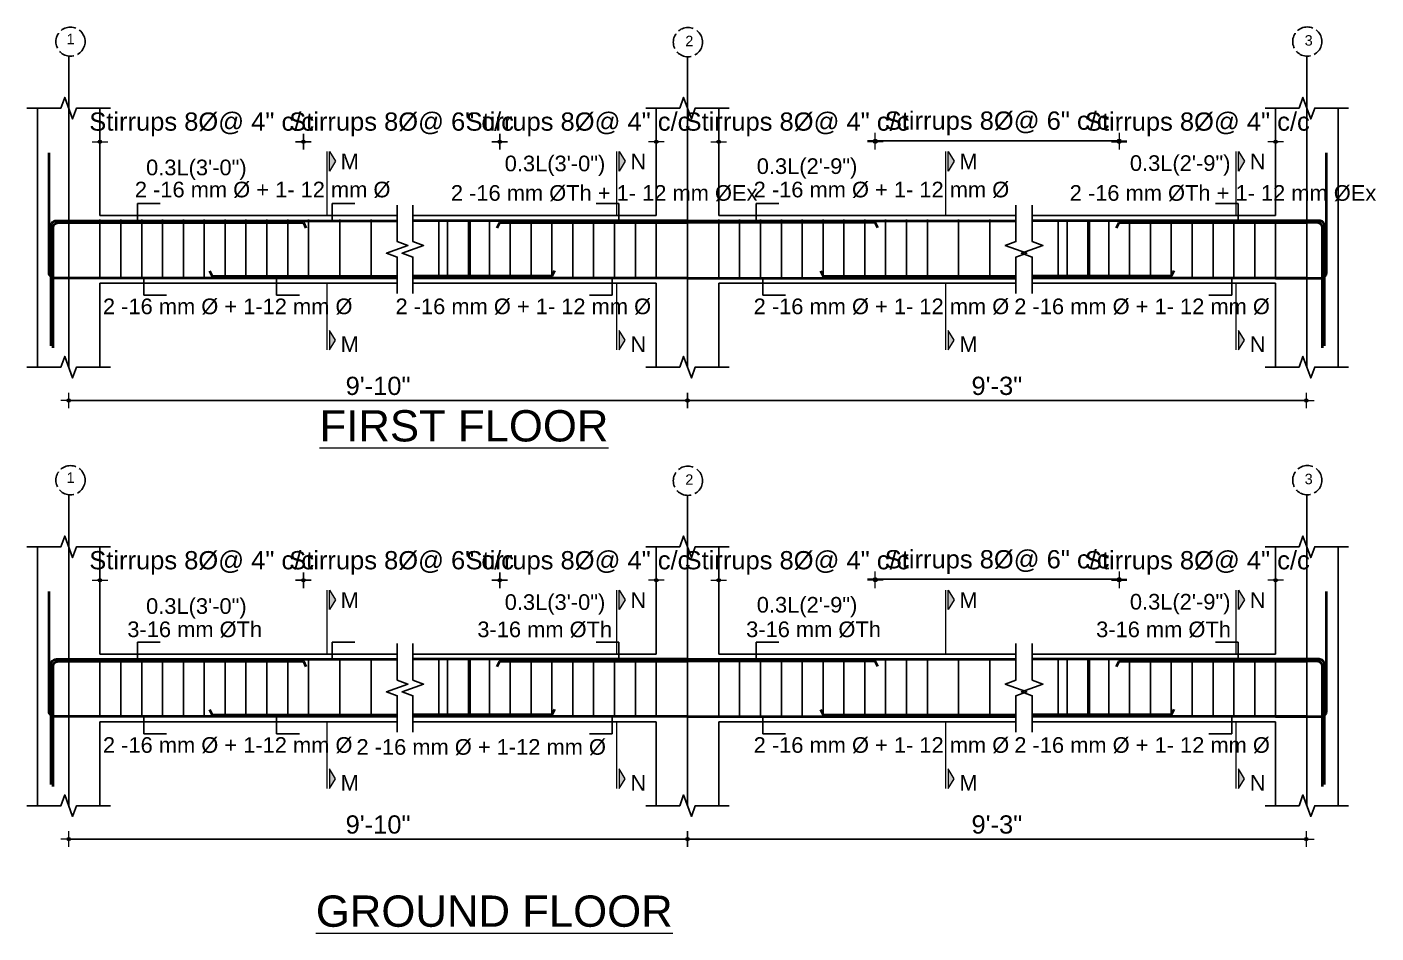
# Model space of a CAD drawing. Header units: inches. Extents: x 149715 to 156550, y -16726 to -14386.
# Drawn here: x 154111 to 154628, y -15680 to -15333 of the extents above; entities that cross this region are included whole.
import ezdxf
from ezdxf.enums import TextEntityAlignment as Align

# ---------------------------------------------------------------- set-up
doc = ezdxf.new("R2010")
doc.units = ezdxf.units.IN
doc.header["$LTSCALE"] = 0.5
doc.header["$MEASUREMENT"] = 0
doc.header["$PDMODE"] = 66
doc.linetypes.add('ACAD_ISO02W100', pattern=[15, 12, -3])
for name, color, linetype, lineweight in [('BAR', 5, 'Continuous', 40), ('dimension', 100, 'Continuous', 13), ('HATCH1', 4, 'ACAD_ISO02W100', 13), ('TEXT', 220, 'Continuous', 9)]:
    doc.layers.add(name, color=color, linetype=linetype, lineweight=lineweight)
doc.layers.add('STIRRUP', color=10, linetype='Continuous')
doc.styles.add('1.8', font='times.ttf', dxfattribs={"width": 0.8, "height": 6})
doc.styles.add('style1', font='arial.ttf', dxfattribs={"height": 7})
doc.dimstyles.new('1.4', dxfattribs={"dimscale": 0, "dimtxt": 6, "dimasz": 0.5, "dimexe": 2, "dimexo": 9, "dimgap": 2, "dimtad": 1, "dimdec": 0, "dimlfac": 0.5, "dimzin": 3, "dimdsep": 46, "dimlunit": 4, "dimtxsty": '1.8', "dimblk": 'DIM', "dimcen": 3, "dimdle": 3, "dimse1": 1, "dimse2": 1, "dimclrd": 256, "dimclre": 256, "dimclrt": 7, "dimadec": 1, "dimazin": 2, "dimtfac": 1, "dimtdec": 0, "dimtix": 1, "dimtofl": 0, "dimtmove": 2, "dimatfit": 3, "dimldrblk": 'ARW', "dimfxl": 2, "dimfrac": 2, "dimtolj": 2, "dimtzin": 0, "dimarcsym": 0})

# ---------------------------------------------------------------- blocks, each defined once
blk = doc.blocks.new('DIM')
at = {"layer": 'dimension'}
h = blk.add_hatch(color=256, dxfattribs=at)
h.paths.add_polyline_path([(0, 1.3), (0, 0), (1.3, 0, 0.414214)])
h.paths.add_polyline_path([(1.3, 0), (0, 0), (0, -1.3, 0.414214)])
h.paths.add_polyline_path([(0, 0), (-1.3, 0, 0.414214), (0, -1.3)])
h.paths.add_polyline_path([(0, 1.3, 0.414214), (-1.3, 0), (0, 0)])
for p, q in [((-6, 0), (6, 0)), ((0, 6), (0, -6))]:
    blk.add_line(p, q, dxfattribs=at)
blk.add_circle((0, 0), 1.28, dxfattribs=at)
blk = doc.blocks.new('*D716')
at = {"layer": 'Defpoints', "color": 0, "ltscale": 10, "transparency": 16777216}
for p in [(154216.74, -15545.09), (154138.74, -15557.07), (154216.74, -15561.64)]:
    blk.add_point(p, dxfattribs=at)
at = {"layer": 'dimension', "lineweight": -2, "ltscale": 10, "transparency": 16777216}
for p, q in [((154138.24, -15545.09), (154137.74, -15545.09)), ((154217.24, -15545.09), (154217.74, -15545.09))]:
    blk.add_line(p, q, dxfattribs=at)
at = {"layer": 'dimension', "lineweight": -2, "ltscale": 10, "transparency": 16777216, "xscale": 0.5, "yscale": 0.5, "zscale": 0.5}
blk.add_blockref('DIM', (154138.74, -15545.09), dxfattribs=at)
at = {"layer": 'dimension', "lineweight": -2, "ltscale": 10, "transparency": 16777216, "xscale": 0.5, "yscale": 0.5, "zscale": 0.5, "rotation": 180}
blk.add_blockref('DIM', (154216.74, -15545.09), dxfattribs=at)
at = {"layer": 'dimension', "color": 7, "ltscale": 10, "transparency": 16777216, "insert": (154177.74, -15538.44), "char_height": 7, "attachment_point": 5, "style": 'style1'}
blk.add_mtext('\\A2;Stirrups 8%%C@ 4" c/c', dxfattribs=at)
blk = doc.blocks.new('ARW')
at = {"layer": 'dimension'}
blk.add_lwpolyline([(10, 0, 0, 6, 0), (0, 0, 0, 0, 0), (10, 0, 0, 0, 0)], format="xyseb", dxfattribs=at)
blk = doc.blocks.new('*D717')
at = {"layer": 'Defpoints', "color": 0, "ltscale": 10, "transparency": 16777216}
for p in [(154292.09, -15545.09), (154216.74, -15561.64), (154292.09, -15576.15)]:
    blk.add_point(p, dxfattribs=at)
at = {"layer": 'dimension', "lineweight": -2, "ltscale": 10, "transparency": 16777216}
for p, q in [((154216.24, -15545.09), (154215.74, -15545.09)), ((154292.59, -15545.09), (154293.09, -15545.09))]:
    blk.add_line(p, q, dxfattribs=at)
at = {"layer": 'dimension', "lineweight": -2, "ltscale": 10, "transparency": 16777216, "xscale": 0.5, "yscale": 0.5, "zscale": 0.5}
blk.add_blockref('DIM', (154216.74, -15545.09), dxfattribs=at)
at = {"layer": 'dimension', "lineweight": -2, "ltscale": 10, "transparency": 16777216, "xscale": 0.5, "yscale": 0.5, "zscale": 0.5, "rotation": 180}
blk.add_blockref('DIM', (154292.09, -15545.09), dxfattribs=at)
at = {"layer": 'dimension', "color": 7, "ltscale": 10, "transparency": 16777216, "insert": (154254.41, -15538.44), "char_height": 7, "attachment_point": 5, "style": 'style1'}
blk.add_mtext('\\A2;Stirrups 8%%C@ 6" c/c', dxfattribs=at)
blk = doc.blocks.new('*D718')
at = {"layer": 'Defpoints', "color": 0, "ltscale": 10, "transparency": 16777216}
for p in [(154352.09, -15545.09), (154352.09, -15558.64), (154292.09, -15576.15)]:
    blk.add_point(p, dxfattribs=at)
at = {"layer": 'dimension', "lineweight": -2, "ltscale": 10, "transparency": 16777216}
for p, q in [((154291.59, -15545.09), (154291.09, -15545.09)), ((154352.59, -15545.09), (154353.09, -15545.09))]:
    blk.add_line(p, q, dxfattribs=at)
at = {"layer": 'dimension', "lineweight": -2, "ltscale": 10, "transparency": 16777216, "xscale": 0.5, "yscale": 0.5, "zscale": 0.5}
blk.add_blockref('DIM', (154292.09, -15545.09), dxfattribs=at)
at = {"layer": 'dimension', "lineweight": -2, "ltscale": 10, "transparency": 16777216, "xscale": 0.5, "yscale": 0.5, "zscale": 0.5, "rotation": 180}
blk.add_blockref('DIM', (154352.09, -15545.09), dxfattribs=at)
at = {"layer": 'dimension', "color": 7, "ltscale": 10, "transparency": 16777216, "insert": (154322.09, -15538.44), "char_height": 7, "attachment_point": 5, "style": 'style1'}
blk.add_mtext('\\A2;Stirrups 8%%C@ 4" c/c', dxfattribs=at)
blk = doc.blocks.new('*D719')
at = {"layer": 'Defpoints', "color": 0, "ltscale": 10, "transparency": 16777216}
for p in [(154376.09, -15545.09), (154376.09, -15558.64), (154436.09, -15576.15)]:
    blk.add_point(p, dxfattribs=at)
at = {"layer": 'dimension', "lineweight": -2, "ltscale": 10, "transparency": 16777216}
for p, q in [((154375.59, -15545.09), (154375.09, -15545.09)), ((154436.59, -15545.09), (154437.09, -15545.09))]:
    blk.add_line(p, q, dxfattribs=at)
at = {"layer": 'dimension', "lineweight": -2, "ltscale": 10, "transparency": 16777216, "xscale": 0.5, "yscale": 0.5, "zscale": 0.5}
blk.add_blockref('DIM', (154376.09, -15545.09), dxfattribs=at)
at = {"layer": 'dimension', "lineweight": -2, "ltscale": 10, "transparency": 16777216, "xscale": 0.5, "yscale": 0.5, "zscale": 0.5, "rotation": 180}
blk.add_blockref('DIM', (154436.09, -15545.09), dxfattribs=at)
at = {"layer": 'dimension', "color": 7, "ltscale": 10, "transparency": 16777216, "insert": (154406.09, -15538.44), "char_height": 7, "attachment_point": 5, "style": 'style1'}
blk.add_mtext('\\A2;Stirrups 8%%C@ 4" c/c', dxfattribs=at)
blk = doc.blocks.new('*D722')
at = {"layer": 'Defpoints', "color": 0, "ltscale": 10, "transparency": 16777216}
for p in [(154589.66, -15545.09), (154589.66, -15558.64), (154529.66, -15576.15)]:
    blk.add_point(p, dxfattribs=at)
at = {"layer": 'dimension', "lineweight": -2, "ltscale": 10, "transparency": 16777216}
for p, q in [((154529.16, -15545.09), (154528.66, -15545.09)), ((154590.16, -15545.09), (154590.66, -15545.09))]:
    blk.add_line(p, q, dxfattribs=at)
at = {"layer": 'dimension', "lineweight": -2, "ltscale": 10, "transparency": 16777216, "xscale": 0.5, "yscale": 0.5, "zscale": 0.5}
blk.add_blockref('DIM', (154529.66, -15545.09), dxfattribs=at)
at = {"layer": 'dimension', "lineweight": -2, "ltscale": 10, "transparency": 16777216, "xscale": 0.5, "yscale": 0.5, "zscale": 0.5, "rotation": 180}
blk.add_blockref('DIM', (154589.66, -15545.09), dxfattribs=at)
at = {"layer": 'dimension', "color": 7, "ltscale": 10, "transparency": 16777216, "insert": (154559.66, -15538.44), "char_height": 7, "attachment_point": 5, "style": 'style1'}
blk.add_mtext('\\A2;Stirrups 8%%C@ 4" c/c', dxfattribs=at)
blk = doc.blocks.new('*D733')
at = {"layer": 'Defpoints', "color": 0, "ltscale": 10, "transparency": 16777216}
for p in [(154529.66, -15544.72), (154436.09, -15576.15), (154529.66, -15576.15)]:
    blk.add_point(p, dxfattribs=at)
at = {"layer": 'dimension', "lineweight": -2, "ltscale": 10, "transparency": 16777216}
blk.add_line((154436.59, -15544.72), (154529.16, -15544.72), dxfattribs=at)
at = {"layer": 'dimension', "lineweight": -2, "ltscale": 10, "transparency": 16777216, "xscale": 0.5, "yscale": 0.5, "zscale": 0.5, "rotation": 180}
blk.add_blockref('DIM', (154436.09, -15544.72), dxfattribs=at)
at = {"layer": 'dimension', "lineweight": -2, "ltscale": 10, "transparency": 16777216, "xscale": 0.5, "yscale": 0.5, "zscale": 0.5}
blk.add_blockref('DIM', (154529.66, -15544.72), dxfattribs=at)
at = {"layer": 'dimension', "color": 7, "ltscale": 10, "transparency": 16777216, "insert": (154482.87, -15538.07), "char_height": 7, "attachment_point": 5, "style": 'style1'}
blk.add_mtext('\\A2;Stirrups 8%%C@ 6" c/c', dxfattribs=at)
blk = doc.blocks.new('*D723')
at = {"layer": 'Defpoints', "color": 0, "ltscale": 10, "transparency": 16777216}
for p in [(154216.74, -15376.8), (154138.74, -15388.78), (154216.74, -15393.34)]:
    blk.add_point(p, dxfattribs=at)
at = {"layer": 'dimension', "lineweight": -2, "ltscale": 10, "transparency": 16777216}
for p, q in [((154138.24, -15376.8), (154137.74, -15376.8)), ((154217.24, -15376.8), (154217.74, -15376.8))]:
    blk.add_line(p, q, dxfattribs=at)
at = {"layer": 'dimension', "lineweight": -2, "ltscale": 10, "transparency": 16777216, "xscale": 0.5, "yscale": 0.5, "zscale": 0.5}
blk.add_blockref('DIM', (154138.74, -15376.8), dxfattribs=at)
at = {"layer": 'dimension', "lineweight": -2, "ltscale": 10, "transparency": 16777216, "xscale": 0.5, "yscale": 0.5, "zscale": 0.5, "rotation": 180}
blk.add_blockref('DIM', (154216.74, -15376.8), dxfattribs=at)
at = {"layer": 'dimension', "color": 7, "ltscale": 10, "transparency": 16777216, "insert": (154177.74, -15370.14), "char_height": 7, "attachment_point": 5, "style": 'style1'}
blk.add_mtext('\\A2;Stirrups 8%%C@ 4" c/c', dxfattribs=at)
blk = doc.blocks.new('*D724')
at = {"layer": 'Defpoints', "color": 0, "ltscale": 10, "transparency": 16777216}
for p in [(154292.09, -15376.8), (154216.74, -15393.34), (154292.09, -15407.86)]:
    blk.add_point(p, dxfattribs=at)
at = {"layer": 'dimension', "lineweight": -2, "ltscale": 10, "transparency": 16777216}
for p, q in [((154216.24, -15376.8), (154215.74, -15376.8)), ((154292.59, -15376.8), (154293.09, -15376.8))]:
    blk.add_line(p, q, dxfattribs=at)
at = {"layer": 'dimension', "lineweight": -2, "ltscale": 10, "transparency": 16777216, "xscale": 0.5, "yscale": 0.5, "zscale": 0.5}
blk.add_blockref('DIM', (154216.74, -15376.8), dxfattribs=at)
at = {"layer": 'dimension', "lineweight": -2, "ltscale": 10, "transparency": 16777216, "xscale": 0.5, "yscale": 0.5, "zscale": 0.5, "rotation": 180}
blk.add_blockref('DIM', (154292.09, -15376.8), dxfattribs=at)
at = {"layer": 'dimension', "color": 7, "ltscale": 10, "transparency": 16777216, "insert": (154254.41, -15370.14), "char_height": 7, "attachment_point": 5, "style": 'style1'}
blk.add_mtext('\\A2;Stirrups 8%%C@ 6" c/c', dxfattribs=at)
blk = doc.blocks.new('*D725')
at = {"layer": 'Defpoints', "color": 0, "ltscale": 10, "transparency": 16777216}
for p in [(154352.09, -15376.8), (154352.09, -15390.34), (154292.09, -15407.86)]:
    blk.add_point(p, dxfattribs=at)
at = {"layer": 'dimension', "lineweight": -2, "ltscale": 10, "transparency": 16777216}
for p, q in [((154291.59, -15376.8), (154291.09, -15376.8)), ((154352.59, -15376.8), (154353.09, -15376.8))]:
    blk.add_line(p, q, dxfattribs=at)
at = {"layer": 'dimension', "lineweight": -2, "ltscale": 10, "transparency": 16777216, "xscale": 0.5, "yscale": 0.5, "zscale": 0.5}
blk.add_blockref('DIM', (154292.09, -15376.8), dxfattribs=at)
at = {"layer": 'dimension', "lineweight": -2, "ltscale": 10, "transparency": 16777216, "xscale": 0.5, "yscale": 0.5, "zscale": 0.5, "rotation": 180}
blk.add_blockref('DIM', (154352.09, -15376.8), dxfattribs=at)
at = {"layer": 'dimension', "color": 7, "ltscale": 10, "transparency": 16777216, "insert": (154322.09, -15370.14), "char_height": 7, "attachment_point": 5, "style": 'style1'}
blk.add_mtext('\\A2;Stirrups 8%%C@ 4" c/c', dxfattribs=at)
blk = doc.blocks.new('*D726')
at = {"layer": 'Defpoints', "color": 0, "ltscale": 10, "transparency": 16777216}
for p in [(154376.09, -15376.8), (154376.09, -15390.34), (154436.09, -15407.86)]:
    blk.add_point(p, dxfattribs=at)
at = {"layer": 'dimension', "lineweight": -2, "ltscale": 10, "transparency": 16777216}
for p, q in [((154375.59, -15376.8), (154375.09, -15376.8)), ((154436.59, -15376.8), (154437.09, -15376.8))]:
    blk.add_line(p, q, dxfattribs=at)
at = {"layer": 'dimension', "lineweight": -2, "ltscale": 10, "transparency": 16777216, "xscale": 0.5, "yscale": 0.5, "zscale": 0.5}
blk.add_blockref('DIM', (154376.09, -15376.8), dxfattribs=at)
at = {"layer": 'dimension', "lineweight": -2, "ltscale": 10, "transparency": 16777216, "xscale": 0.5, "yscale": 0.5, "zscale": 0.5, "rotation": 180}
blk.add_blockref('DIM', (154436.09, -15376.8), dxfattribs=at)
at = {"layer": 'dimension', "color": 7, "ltscale": 10, "transparency": 16777216, "insert": (154406.09, -15370.14), "char_height": 7, "attachment_point": 5, "style": 'style1'}
blk.add_mtext('\\A2;Stirrups 8%%C@ 4" c/c', dxfattribs=at)
blk = doc.blocks.new('*D727')
at = {"layer": 'Defpoints', "color": 0, "ltscale": 10, "transparency": 16777216}
for p in [(154589.66, -15376.8), (154589.66, -15390.34), (154529.66, -15407.86)]:
    blk.add_point(p, dxfattribs=at)
at = {"layer": 'dimension', "lineweight": -2, "ltscale": 10, "transparency": 16777216}
for p, q in [((154529.16, -15376.8), (154528.66, -15376.8)), ((154590.16, -15376.8), (154590.66, -15376.8))]:
    blk.add_line(p, q, dxfattribs=at)
at = {"layer": 'dimension', "lineweight": -2, "ltscale": 10, "transparency": 16777216, "xscale": 0.5, "yscale": 0.5, "zscale": 0.5}
blk.add_blockref('DIM', (154529.66, -15376.8), dxfattribs=at)
at = {"layer": 'dimension', "lineweight": -2, "ltscale": 10, "transparency": 16777216, "xscale": 0.5, "yscale": 0.5, "zscale": 0.5, "rotation": 180}
blk.add_blockref('DIM', (154589.66, -15376.8), dxfattribs=at)
at = {"layer": 'dimension', "color": 7, "ltscale": 10, "transparency": 16777216, "insert": (154559.66, -15370.14), "char_height": 7, "attachment_point": 5, "style": 'style1'}
blk.add_mtext('\\A2;Stirrups 8%%C@ 4" c/c', dxfattribs=at)
blk = doc.blocks.new('*D734')
at = {"layer": 'Defpoints', "color": 0, "ltscale": 10, "transparency": 16777216}
for p in [(154529.66, -15376.43), (154436.09, -15407.86), (154529.66, -15407.86)]:
    blk.add_point(p, dxfattribs=at)
at = {"layer": 'dimension', "lineweight": -2, "ltscale": 10, "transparency": 16777216}
blk.add_line((154436.59, -15376.43), (154529.16, -15376.43), dxfattribs=at)
at = {"layer": 'dimension', "lineweight": -2, "ltscale": 10, "transparency": 16777216, "xscale": 0.5, "yscale": 0.5, "zscale": 0.5, "rotation": 180}
blk.add_blockref('DIM', (154436.09, -15376.43), dxfattribs=at)
at = {"layer": 'dimension', "lineweight": -2, "ltscale": 10, "transparency": 16777216, "xscale": 0.5, "yscale": 0.5, "zscale": 0.5}
blk.add_blockref('DIM', (154529.66, -15376.43), dxfattribs=at)
at = {"layer": 'dimension', "color": 7, "ltscale": 10, "transparency": 16777216, "insert": (154482.87, -15369.77), "char_height": 7, "attachment_point": 5, "style": 'style1'}
blk.add_mtext('\\A2;Stirrups 8%%C@ 6" c/c', dxfattribs=at)
blk = doc.blocks.new('*D736')
at = {"layer": 'Defpoints', "color": 0, "ltscale": 10, "transparency": 16777216}
for p in [(154126.74, -15463.3), (154364.09, -15463.3), (154364.09, -15476.11)]:
    blk.add_point(p, dxfattribs=at)
at = {"layer": 'dimension', "lineweight": -2, "ltscale": 10, "transparency": 16777216}
blk.add_line((154127.24, -15476.11), (154363.59, -15476.11), dxfattribs=at)
at = {"layer": 'dimension', "lineweight": -2, "ltscale": 10, "transparency": 16777216, "xscale": 0.5, "yscale": 0.5, "zscale": 0.5, "rotation": 180}
blk.add_blockref('DIM', (154126.74, -15476.11), dxfattribs=at)
at = {"layer": 'dimension', "lineweight": -2, "ltscale": 10, "transparency": 16777216, "xscale": 0.5, "yscale": 0.5, "zscale": 0.5}
blk.add_blockref('DIM', (154364.09, -15476.11), dxfattribs=at)
at = {"layer": 'dimension', "color": 7, "ltscale": 10, "transparency": 16777216, "insert": (154245.41, -15470.54), "char_height": 7, "attachment_point": 5, "style": 'style1'}
blk.add_mtext('\\A2;9\'-10"', dxfattribs=at)
blk = doc.blocks.new('*D737')
at = {"layer": 'Defpoints', "color": 0, "ltscale": 10, "transparency": 16777216}
for p in [(154364.09, -15463.3), (154601.44, -15463.3), (154601.44, -15476.11)]:
    blk.add_point(p, dxfattribs=at)
at = {"layer": 'dimension', "lineweight": -2, "ltscale": 10, "transparency": 16777216}
blk.add_line((154364.59, -15476.11), (154600.94, -15476.11), dxfattribs=at)
at = {"layer": 'dimension', "lineweight": -2, "ltscale": 10, "transparency": 16777216, "xscale": 0.5, "yscale": 0.5, "zscale": 0.5, "rotation": 180}
blk.add_blockref('DIM', (154364.09, -15476.11), dxfattribs=at)
at = {"layer": 'dimension', "lineweight": -2, "ltscale": 10, "transparency": 16777216, "xscale": 0.5, "yscale": 0.5, "zscale": 0.5}
blk.add_blockref('DIM', (154601.44, -15476.11), dxfattribs=at)
at = {"layer": 'dimension', "color": 7, "ltscale": 10, "transparency": 16777216, "insert": (154482.76, -15470.53), "char_height": 7, "attachment_point": 5, "style": 'style1'}
blk.add_mtext('\\A2;9\'-3"', dxfattribs=at)
blk = doc.blocks.new('*D738')
at = {"layer": 'Defpoints', "color": 0, "ltscale": 10, "transparency": 16777216}
for p in [(154126.74, -15631.59), (154364.09, -15631.59), (154364.09, -15644.4)]:
    blk.add_point(p, dxfattribs=at)
at = {"layer": 'dimension', "lineweight": -2, "ltscale": 10, "transparency": 16777216}
blk.add_line((154127.24, -15644.4), (154363.59, -15644.4), dxfattribs=at)
at = {"layer": 'dimension', "lineweight": -2, "ltscale": 10, "transparency": 16777216, "xscale": 0.5, "yscale": 0.5, "zscale": 0.5, "rotation": 180}
blk.add_blockref('DIM', (154126.74, -15644.4), dxfattribs=at)
at = {"layer": 'dimension', "lineweight": -2, "ltscale": 10, "transparency": 16777216, "xscale": 0.5, "yscale": 0.5, "zscale": 0.5}
blk.add_blockref('DIM', (154364.09, -15644.4), dxfattribs=at)
at = {"layer": 'dimension', "color": 7, "ltscale": 10, "transparency": 16777216, "insert": (154245.41, -15638.83), "char_height": 7, "attachment_point": 5, "style": 'style1'}
blk.add_mtext('\\A2;9\'-10"', dxfattribs=at)
blk = doc.blocks.new('*D739')
at = {"layer": 'Defpoints', "color": 0, "ltscale": 10, "transparency": 16777216}
for p in [(154364.09, -15631.59), (154601.44, -15631.59), (154601.44, -15644.4)]:
    blk.add_point(p, dxfattribs=at)
at = {"layer": 'dimension', "lineweight": -2, "ltscale": 10, "transparency": 16777216}
blk.add_line((154364.59, -15644.4), (154600.94, -15644.4), dxfattribs=at)
at = {"layer": 'dimension', "lineweight": -2, "ltscale": 10, "transparency": 16777216, "xscale": 0.5, "yscale": 0.5, "zscale": 0.5, "rotation": 180}
blk.add_blockref('DIM', (154364.09, -15644.4), dxfattribs=at)
at = {"layer": 'dimension', "lineweight": -2, "ltscale": 10, "transparency": 16777216, "xscale": 0.5, "yscale": 0.5, "zscale": 0.5}
blk.add_blockref('DIM', (154601.44, -15644.4), dxfattribs=at)
at = {"layer": 'dimension', "color": 7, "ltscale": 10, "transparency": 16777216, "insert": (154482.76, -15638.83), "char_height": 7, "attachment_point": 5, "style": 'style1'}
blk.add_mtext('\\A2;9\'-3"', dxfattribs=at)

msp = doc.modelspace()

# ---------------------------------------------------------------- hatches: boundary and pattern name
at = {"layer": 'TEXT', "ltscale": 10}
for points in [[(154226.72, -15380.56), (154226.72, -15388.06), (154229.03, -15384.31)], [(154337.89, -15380.56), (154337.89, -15388.06), (154340.2, -15384.31)], [(154464.08, -15380.56), (154464.08, -15388.06), (154466.39, -15384.31)], [(154575.45, -15380.56), (154575.45, -15388.06), (154577.76, -15384.31)], [(154226.72, -15456.7), (154226.72, -15449.2), (154229.03, -15452.95)], [(154337.89, -15456.7), (154337.89, -15449.2), (154340.2, -15452.95)], [(154464.08, -15456.7), (154464.08, -15449.2), (154466.39, -15452.95)], [(154575.45, -15456.7), (154575.45, -15449.2), (154577.76, -15452.95)], [(154226.72, -15548.85), (154226.72, -15556.35), (154229.03, -15552.6)], [(154337.89, -15548.85), (154337.89, -15556.35), (154340.2, -15552.6)], [(154464.08, -15548.85), (154464.08, -15556.35), (154466.39, -15552.6)], [(154575.45, -15548.85), (154575.45, -15556.35), (154577.76, -15552.6)], [(154226.72, -15624.99), (154226.72, -15617.49), (154229.03, -15621.24)], [(154337.89, -15624.99), (154337.89, -15617.49), (154340.2, -15621.24)], [(154464.08, -15624.99), (154464.08, -15617.49), (154466.39, -15621.24)], [(154575.45, -15624.99), (154575.45, -15617.49), (154577.76, -15621.24)]]:
    msp.add_hatch(color=256, dxfattribs=at).paths.add_polyline_path(points)

# ---------------------------------------------------------------- linework, layer by layer
for p, q in [((154126.74, -15363.94), (154126.74, -15343.99)), ((154364.09, -15363.94), (154364.09, -15343.99)), ((154601.66, -15363.94), (154601.66, -15343.99)), ((154126.74, -15363.94), (154126.74, -15463.3)), ((154364.09, -15363.94), (154364.09, -15463.3)), ((154601.66, -15363.94), (154601.66, -15463.3)), ((154126.74, -15463.3), (154126.74, -15443.35)), ((154364.09, -15463.3), (154364.09, -15443.35)), ((154601.66, -15463.3), (154601.66, -15443.35)), ((154126.74, -15532.23), (154126.74, -15512.28)), ((154364.09, -15532.23), (154364.09, -15512.28)), ((154601.66, -15532.23), (154601.66, -15512.28)), ((154126.74, -15532.23), (154126.74, -15631.59)), ((154364.09, -15532.23), (154364.09, -15631.59)), ((154601.66, -15532.23), (154601.66, -15631.59)), ((154126.74, -15631.59), (154126.74, -15611.64)), ((154364.09, -15631.59), (154364.09, -15611.64)), ((154601.66, -15631.59), (154601.66, -15611.64))]:
    msp.add_line(p, q)
at = {"ltscale": 10}
for p, q in [((154114.74, -15431.11), (154114.74, -15363.94)), ((154138.74, -15405.11), (154138.74, -15363.94)), ((154352.09, -15405.11), (154352.09, -15363.94)), ((154376.09, -15405.11), (154376.09, -15363.94)), ((154589.66, -15405.11), (154589.66, -15363.94)), ((154613.66, -15407.86), (154613.66, -15363.94)), ((154138.74, -15405.11), (154252.74, -15405.11)), ((154258.74, -15405.11), (154352.09, -15405.11)), ((154490.09, -15405.11), (154376.09, -15405.11)), ((154496.3, -15405.11), (154589.66, -15405.11)), ((154613.66, -15463.3), (154613.66, -15407.86)), ((154114.74, -15463.3), (154114.74, -15431.11)), ((154138.74, -15463.3), (154138.74, -15431.11)), ((154138.74, -15431.11), (154252.74, -15431.11)), ((154258.74, -15431.11), (154352.09, -15431.11)), ((154352.09, -15463.3), (154352.09, -15431.11)), ((154490.09, -15431.11), (154376.09, -15431.11)), ((154376.09, -15463.3), (154376.09, -15431.11)), ((154496.3, -15431.11), (154589.66, -15431.11)), ((154589.66, -15463.3), (154589.66, -15431.11)), ((154114.74, -15599.4), (154114.74, -15532.23)), ((154138.74, -15573.4), (154138.74, -15532.23)), ((154352.09, -15573.4), (154352.09, -15532.23)), ((154376.09, -15573.4), (154376.09, -15532.23)), ((154589.66, -15573.4), (154589.66, -15532.23)), ((154613.66, -15576.15), (154613.66, -15532.23)), ((154138.74, -15573.4), (154252.74, -15573.4)), ((154258.74, -15573.4), (154352.09, -15573.4)), ((154490.09, -15573.4), (154376.09, -15573.4)), ((154496.3, -15573.4), (154589.66, -15573.4)), ((154613.66, -15631.59), (154613.66, -15576.15)), ((154114.74, -15631.59), (154114.74, -15599.4)), ((154138.74, -15631.59), (154138.74, -15599.4)), ((154138.74, -15599.4), (154252.74, -15599.4)), ((154258.74, -15599.4), (154352.09, -15599.4)), ((154352.09, -15631.59), (154352.09, -15599.4)), ((154490.09, -15599.4), (154376.09, -15599.4)), ((154376.09, -15631.59), (154376.09, -15599.4)), ((154496.3, -15599.4), (154589.66, -15599.4)), ((154589.66, -15631.59), (154589.66, -15599.4))]:
    msp.add_line(p, q, dxfattribs=at)
at = {"linetype": 'Continuous', "ltscale": 10}
for points in [[(154142.74, -15363.94), (154129.74, -15363.94), (154128.24, -15368.06), (154125.24, -15359.82), (154123.74, -15363.94), (154110.74, -15363.94)], [(154380.09, -15363.94), (154367.09, -15363.94), (154365.59, -15368.06), (154362.59, -15359.82), (154361.09, -15363.94), (154348.09, -15363.94)], [(154617.66, -15363.94), (154604.66, -15363.94), (154603.16, -15368.06), (154600.16, -15359.82), (154598.66, -15363.94), (154585.66, -15363.94)], [(154252.74, -15401.11), (154252.74, -15415.11), (154256.86, -15416.61), (154248.61, -15419.61), (154252.74, -15421.11), (154252.74, -15435.11)], [(154252.74, -15401.11), (154252.74, -15415.11), (154256.86, -15416.61), (154248.61, -15419.61), (154252.74, -15421.11), (154252.74, -15435.11)], [(154258.74, -15401.11), (154258.74, -15415.11), (154262.86, -15416.61), (154254.61, -15419.61), (154258.74, -15421.11), (154258.74, -15435.11)], [(154258.74, -15401.11), (154258.74, -15415.11), (154262.86, -15416.61), (154254.61, -15419.61), (154258.74, -15421.11), (154258.74, -15435.11)], [(154490.09, -15401.11), (154490.09, -15415.11), (154485.97, -15416.61), (154494.21, -15419.61), (154490.09, -15421.11), (154490.09, -15435.11)], [(154490.09, -15401.11), (154490.09, -15415.11), (154485.97, -15416.61), (154494.21, -15419.61), (154490.09, -15421.11), (154490.09, -15435.11)], [(154496.3, -15401.11), (154496.3, -15415.11), (154500.42, -15416.61), (154492.18, -15419.61), (154496.3, -15421.11), (154496.3, -15435.11)], [(154496.3, -15401.11), (154496.3, -15415.11), (154500.42, -15416.61), (154492.18, -15419.61), (154496.3, -15421.11), (154496.3, -15435.11)], [(154142.74, -15463.3), (154129.74, -15463.3), (154128.24, -15467.42), (154125.24, -15459.18), (154123.74, -15463.3), (154110.74, -15463.3)], [(154380.09, -15463.3), (154367.09, -15463.3), (154365.59, -15467.42), (154362.59, -15459.18), (154361.09, -15463.3), (154348.09, -15463.3)], [(154617.66, -15463.3), (154604.66, -15463.3), (154603.16, -15467.42), (154600.16, -15459.18), (154598.66, -15463.3), (154585.66, -15463.3)], [(154142.74, -15532.23), (154129.74, -15532.23), (154128.24, -15536.36), (154125.24, -15528.11), (154123.74, -15532.23), (154110.74, -15532.23)], [(154380.09, -15532.23), (154367.09, -15532.23), (154365.59, -15536.36), (154362.59, -15528.11), (154361.09, -15532.23), (154348.09, -15532.23)], [(154617.66, -15532.23), (154604.66, -15532.23), (154603.16, -15536.36), (154600.16, -15528.11), (154598.66, -15532.23), (154585.66, -15532.23)], [(154252.74, -15569.4), (154252.74, -15583.4), (154256.86, -15584.9), (154248.61, -15587.9), (154252.74, -15589.4), (154252.74, -15603.4)], [(154252.74, -15569.4), (154252.74, -15583.4), (154256.86, -15584.9), (154248.61, -15587.9), (154252.74, -15589.4), (154252.74, -15603.4)], [(154258.74, -15569.4), (154258.74, -15583.4), (154262.86, -15584.9), (154254.61, -15587.9), (154258.74, -15589.4), (154258.74, -15603.4)], [(154258.74, -15569.4), (154258.74, -15583.4), (154262.86, -15584.9), (154254.61, -15587.9), (154258.74, -15589.4), (154258.74, -15603.4)], [(154490.09, -15569.4), (154490.09, -15583.4), (154485.97, -15584.9), (154494.21, -15587.9), (154490.09, -15589.4), (154490.09, -15603.4)], [(154490.09, -15569.4), (154490.09, -15583.4), (154485.97, -15584.9), (154494.21, -15587.9), (154490.09, -15589.4), (154490.09, -15603.4)], [(154496.3, -15569.4), (154496.3, -15583.4), (154500.42, -15584.9), (154492.18, -15587.9), (154496.3, -15589.4), (154496.3, -15603.4)], [(154496.3, -15569.4), (154496.3, -15583.4), (154500.42, -15584.9), (154492.18, -15587.9), (154496.3, -15589.4), (154496.3, -15603.4)], [(154142.74, -15631.59), (154129.74, -15631.59), (154128.24, -15635.71), (154125.24, -15627.47), (154123.74, -15631.59), (154110.74, -15631.59)], [(154380.09, -15631.59), (154367.09, -15631.59), (154365.59, -15635.71), (154362.59, -15627.47), (154361.09, -15631.59), (154348.09, -15631.59)], [(154617.66, -15631.59), (154604.66, -15631.59), (154603.16, -15635.71), (154600.16, -15627.47), (154598.66, -15631.59), (154585.66, -15631.59)]]:
    msp.add_lwpolyline(points, dxfattribs=at)
at = {"layer": 'BAR', "ltscale": 10}
for p, q in [((154364.09, -15407.11), (154258.74, -15407.11)), ((154364.09, -15407.11), (154490.09, -15407.11)), ((154601.66, -15407.11), (154496.3, -15407.11)), ((154364.09, -15429.11), (154258.74, -15429.11)), ((154364.09, -15429.11), (154490.09, -15429.11)), ((154601.66, -15429.11), (154496.3, -15429.11)), ((154364.09, -15575.4), (154258.74, -15575.4)), ((154364.09, -15575.4), (154490.09, -15575.4)), ((154601.66, -15575.4), (154496.3, -15575.4)), ((154364.09, -15597.4), (154258.74, -15597.4)), ((154364.09, -15597.4), (154490.09, -15597.4)), ((154601.66, -15597.4), (154496.3, -15597.4))]:
    msp.add_line(p, q, dxfattribs=at)
for points in [[(154138.74, -15429.11), (154121.25, -15429.11, -0.414214), (154119.24, -15427.09), (154119.24, -15381.11)], [(154589.66, -15429.11), (154607.14, -15429.11, 0.414214), (154609.16, -15427.09), (154609.16, -15381.11)], [(154119.99, -15455.11), (154119.99, -15409.12, -0.414214), (154122, -15407.11), (154138.74, -15407.11)], [(154120.74, -15455.86), (154120.74, -15409.87, -0.414214), (154122.75, -15407.86), (154138.74, -15407.86)], [(154608.41, -15455.11), (154608.41, -15409.12, 0.414214), (154606.39, -15407.11), (154589.66, -15407.11)], [(154607.66, -15455.86), (154607.66, -15409.87, 0.414214), (154605.64, -15407.86), (154589.66, -15407.86)], [(154138.74, -15597.4), (154121.25, -15597.4, -0.414214), (154119.24, -15595.38), (154119.24, -15549.4)], [(154589.66, -15597.4), (154607.14, -15597.4, 0.414214), (154609.16, -15595.38), (154609.16, -15549.4)], [(154119.99, -15623.4), (154119.99, -15577.42, -0.414214), (154122, -15575.4), (154138.74, -15575.4)], [(154120.74, -15624.15), (154120.74, -15578.17, -0.414214), (154122.75, -15576.15), (154138.74, -15576.15)], [(154608.41, -15623.4), (154608.41, -15577.42, 0.414214), (154606.39, -15575.4), (154589.66, -15575.4)], [(154607.66, -15624.15), (154607.66, -15578.17, 0.414214), (154605.64, -15576.15), (154589.66, -15576.15)]]:
    msp.add_lwpolyline(points, format="xyb", dxfattribs=at)
for points in [[(154126.74, -15407.11), (154252.74, -15407.11)], [(154126.74, -15407.86), (154216.74, -15407.86), (154217.69, -15409.86)], [(154291.04, -15409.86), (154292.09, -15407.86), (154364.09, -15407.86)], [(154437.13, -15409.86), (154436.09, -15407.86), (154364.09, -15407.86)], [(154528.61, -15409.86), (154529.66, -15407.86), (154601.66, -15407.86)], [(154252.74, -15429.11), (154126.74, -15429.11)], [(154180.78, -15426.36), (154181.74, -15428.36), (154252.74, -15428.36)], [(154313.04, -15426.36), (154312.09, -15428.36), (154258.74, -15428.36)], [(154415.13, -15426.36), (154416.09, -15428.36), (154490.09, -15428.36)], [(154550.61, -15426.36), (154549.66, -15428.36), (154496.3, -15428.36)], [(154126.74, -15575.4), (154252.74, -15575.4)], [(154126.74, -15576.15), (154216.74, -15576.15), (154217.69, -15578.15)], [(154291.04, -15578.15), (154292.09, -15576.15), (154364.09, -15576.15)], [(154437.13, -15578.15), (154436.09, -15576.15), (154364.09, -15576.15)], [(154528.61, -15578.15), (154529.66, -15576.15), (154601.66, -15576.15)], [(154180.78, -15594.65), (154181.74, -15596.65), (154252.74, -15596.65)], [(154313.04, -15594.65), (154312.09, -15596.65), (154258.74, -15596.65)], [(154415.13, -15594.65), (154416.09, -15596.65), (154490.09, -15596.65)], [(154550.61, -15594.65), (154549.66, -15596.65), (154496.3, -15596.65)], [(154252.74, -15597.4), (154126.74, -15597.4)]]:
    msp.add_lwpolyline(points, dxfattribs=at)
at = {"layer": 'dimension', "ltscale": 10}
for p, q in [((154225.87, -15405.11), (154225.87, -15380.61)), ((154337.03, -15405.11), (154337.03, -15380.61)), ((154463.22, -15405.11), (154463.22, -15380.61)), ((154574.6, -15405.11), (154574.6, -15380.61)), ((154225.87, -15456.65), (154225.87, -15431.11)), ((154337.03, -15456.65), (154337.03, -15431.11)), ((154463.22, -15456.65), (154463.22, -15431.11)), ((154574.6, -15456.65), (154574.6, -15431.11)), ((154225.87, -15573.4), (154225.87, -15548.9)), ((154337.03, -15573.4), (154337.03, -15548.9)), ((154463.22, -15573.4), (154463.22, -15548.9)), ((154574.6, -15573.4), (154574.6, -15548.9)), ((154225.87, -15624.94), (154225.87, -15599.4)), ((154337.03, -15624.94), (154337.03, -15599.4)), ((154463.22, -15624.94), (154463.22, -15599.4)), ((154574.6, -15624.94), (154574.6, -15599.4))]:
    msp.add_line(p, q, dxfattribs=at)
for points in [[(154226.72, -15388.06), (154226.72, -15380.56), (154229.03, -15384.31), (154226.72, -15388.06)], [(154337.89, -15388.06), (154337.89, -15380.56), (154340.2, -15384.31), (154337.89, -15388.06)], [(154464.08, -15388.06), (154464.08, -15380.56), (154466.39, -15384.31), (154464.08, -15388.06)], [(154575.45, -15388.06), (154575.45, -15380.56), (154577.76, -15384.31), (154575.45, -15388.06)], [(154226.72, -15556.35), (154226.72, -15548.85), (154229.03, -15552.6), (154226.72, -15556.35)], [(154337.89, -15556.35), (154337.89, -15548.85), (154340.2, -15552.6), (154337.89, -15556.35)], [(154464.08, -15556.35), (154464.08, -15548.85), (154466.39, -15552.6), (154464.08, -15556.35)], [(154575.45, -15556.35), (154575.45, -15548.85), (154577.76, -15552.6), (154575.45, -15556.35)]]:
    msp.add_lwpolyline(points, dxfattribs=at)
at = {"layer": 'HATCH1', "lineweight": 25}
for centre in [(154127.42, -15338.42), (154364.25, -15338.62), (154601.82, -15338.39), (154127.42, -15506.71), (154364.25, -15506.91), (154601.82, -15506.68), (154601.82, -15506.68)]:
    msp.add_circle(centre, 5.6, dxfattribs=at)
at = {"layer": 'STIRRUP'}
for p, q in [((154138.74, -15406.71), (154138.74, -15429.51)), ((154146.74, -15406.71), (154146.74, -15429.51)), ((154154.74, -15406.71), (154154.74, -15429.51)), ((154162.74, -15406.71), (154162.74, -15429.51)), ((154170.74, -15406.71), (154170.74, -15429.51)), ((154178.74, -15406.71), (154178.74, -15429.51)), ((154186.74, -15406.71), (154186.74, -15429.51)), ((154194.74, -15406.71), (154194.74, -15429.51)), ((154202.74, -15406.71), (154202.74, -15429.51)), ((154210.74, -15406.71), (154210.74, -15429.51)), ((154218.74, -15406.71), (154218.74, -15429.51)), ((154230.74, -15406.71), (154230.74, -15429.51)), ((154242.74, -15406.71), (154242.74, -15429.51)), ((154268.74, -15406.71), (154268.74, -15429.51)), ((154272.09, -15406.71), (154272.09, -15429.51)), ((154280.09, -15406.71), (154280.09, -15429.51)), ((154280.74, -15406.71), (154280.74, -15429.51)), ((154288.09, -15406.71), (154288.09, -15429.51)), ((154296.09, -15406.71), (154296.09, -15429.51)), ((154304.09, -15406.71), (154304.09, -15429.51)), ((154312.09, -15406.71), (154312.09, -15429.51)), ((154320.09, -15406.71), (154320.09, -15429.51)), ((154328.09, -15406.71), (154328.09, -15429.51)), ((154336.09, -15406.71), (154336.09, -15429.51)), ((154344.09, -15406.71), (154344.09, -15429.51)), ((154352.09, -15406.71), (154352.09, -15429.51)), ((154376.09, -15406.71), (154376.09, -15429.51)), ((154384.09, -15406.71), (154384.09, -15429.51)), ((154392.09, -15406.71), (154392.09, -15429.51)), ((154400.09, -15406.71), (154400.09, -15429.51)), ((154408.09, -15406.71), (154408.09, -15429.51)), ((154416.09, -15406.71), (154416.09, -15429.51)), ((154424.09, -15406.71), (154424.09, -15429.51)), ((154432.09, -15406.71), (154432.09, -15429.51)), ((154440.09, -15406.71), (154440.09, -15429.51)), ((154448.09, -15406.71), (154448.09, -15429.51)), ((154456.09, -15406.71), (154456.09, -15429.51)), ((154468.09, -15406.71), (154468.09, -15429.51)), ((154480.09, -15406.71), (154480.09, -15429.51)), ((154506.3, -15406.71), (154506.3, -15429.51)), ((154509.66, -15406.71), (154509.66, -15429.51)), ((154517.66, -15406.71), (154517.66, -15429.51)), ((154518.3, -15406.71), (154518.3, -15429.51)), ((154525.66, -15406.71), (154525.66, -15429.51)), ((154533.66, -15406.71), (154533.66, -15429.51)), ((154541.66, -15406.71), (154541.66, -15429.51)), ((154549.66, -15406.71), (154549.66, -15429.51)), ((154557.66, -15406.71), (154557.66, -15429.51)), ((154565.66, -15406.71), (154565.66, -15429.51)), ((154573.66, -15406.71), (154573.66, -15429.51)), ((154581.66, -15406.71), (154581.66, -15429.51)), ((154589.66, -15406.71), (154589.66, -15429.51)), ((154138.74, -15575), (154138.74, -15597.8)), ((154146.74, -15575), (154146.74, -15597.8)), ((154154.74, -15575), (154154.74, -15597.8)), ((154162.74, -15575), (154162.74, -15597.8)), ((154170.74, -15575), (154170.74, -15597.8)), ((154178.74, -15575), (154178.74, -15597.8)), ((154186.74, -15575), (154186.74, -15597.8)), ((154194.74, -15575), (154194.74, -15597.8)), ((154202.74, -15575), (154202.74, -15597.8)), ((154210.74, -15575), (154210.74, -15597.8)), ((154218.74, -15575), (154218.74, -15597.8)), ((154230.74, -15575), (154230.74, -15597.8)), ((154242.74, -15575), (154242.74, -15597.8)), ((154268.74, -15575), (154268.74, -15597.8)), ((154272.09, -15575), (154272.09, -15597.8)), ((154280.09, -15575), (154280.09, -15597.8)), ((154280.74, -15575), (154280.74, -15597.8)), ((154288.09, -15575), (154288.09, -15597.8)), ((154296.09, -15575), (154296.09, -15597.8)), ((154304.09, -15575), (154304.09, -15597.8)), ((154312.09, -15575), (154312.09, -15597.8)), ((154320.09, -15575), (154320.09, -15597.8)), ((154328.09, -15575), (154328.09, -15597.8)), ((154336.09, -15575), (154336.09, -15597.8)), ((154344.09, -15575), (154344.09, -15597.8)), ((154352.09, -15575), (154352.09, -15597.8)), ((154376.09, -15575), (154376.09, -15597.8)), ((154384.09, -15575), (154384.09, -15597.8)), ((154392.09, -15575), (154392.09, -15597.8)), ((154400.09, -15575), (154400.09, -15597.8)), ((154408.09, -15575), (154408.09, -15597.8)), ((154416.09, -15575), (154416.09, -15597.8)), ((154424.09, -15575), (154424.09, -15597.8)), ((154432.09, -15575), (154432.09, -15597.8)), ((154440.09, -15575), (154440.09, -15597.8)), ((154448.09, -15575), (154448.09, -15597.8)), ((154456.09, -15575), (154456.09, -15597.8)), ((154468.09, -15575), (154468.09, -15597.8)), ((154480.09, -15575), (154480.09, -15597.8)), ((154506.3, -15575), (154506.3, -15597.8)), ((154509.66, -15575), (154509.66, -15597.8)), ((154517.66, -15575), (154517.66, -15597.8)), ((154518.3, -15575), (154518.3, -15597.8)), ((154525.66, -15575), (154525.66, -15597.8)), ((154533.66, -15575), (154533.66, -15597.8)), ((154541.66, -15575), (154541.66, -15597.8)), ((154549.66, -15575), (154549.66, -15597.8)), ((154557.66, -15575), (154557.66, -15597.8)), ((154565.66, -15575), (154565.66, -15597.8)), ((154573.66, -15575), (154573.66, -15597.8)), ((154581.66, -15575), (154581.66, -15597.8)), ((154589.66, -15575), (154589.66, -15597.8))]:
    msp.add_line(p, q, dxfattribs=at)
at = {"layer": 'TEXT', "ltscale": 10}
for points in [[(154226.72, -15449.2), (154226.72, -15456.7), (154229.03, -15452.95), (154226.72, -15449.2)], [(154337.89, -15449.2), (154337.89, -15456.7), (154340.2, -15452.95), (154337.89, -15449.2)], [(154464.08, -15449.2), (154464.08, -15456.7), (154466.39, -15452.95), (154464.08, -15449.2)], [(154575.45, -15449.2), (154575.45, -15456.7), (154577.76, -15452.95), (154575.45, -15449.2)], [(154226.72, -15617.49), (154226.72, -15624.99), (154229.03, -15621.24), (154226.72, -15617.49)], [(154337.89, -15617.49), (154337.89, -15624.99), (154340.2, -15621.24), (154337.89, -15617.49)], [(154464.08, -15617.49), (154464.08, -15624.99), (154466.39, -15621.24), (154464.08, -15617.49)], [(154575.45, -15617.49), (154575.45, -15624.99), (154577.76, -15621.24), (154575.45, -15617.49)]]:
    msp.add_lwpolyline(points, dxfattribs=at)

# ---------------------------------------------------------------- texts
at = {"layer": 'HATCH1', "lineweight": 25, "style": 'style1'}
for s, p in [('1', (154125.9, -15339.41)), ('2', (154363.23, -15340.16)), ('3', (154600.8, -15339.94)), ('1', (154125.9, -15507.7)), ('2', (154363.23, -15508.46)), ('3', (154600.8, -15508.23))]:
    msp.add_text(s, height=4, dxfattribs=at).set_placement(p)
at = {"layer": 'TEXT', "style": 'style1'}
for s, p in [('0.3L(3\'-0")', (154156.42, -15389.69)), ('0.3L(3\'-0")', (154293.98, -15388.16)), ('0.3L(2\'-9")', (154390.66, -15389.19)), ('0.3L(2\'-9")', (154533.78, -15388.02)), ('0.3L(3\'-0")', (154156.42, -15557.98)), ('0.3L(3\'-0")', (154293.98, -15556.46)), ('0.3L(2\'-9")', (154390.66, -15557.48)), ('0.3L(2\'-9")', (154533.78, -15556.32))]:
    msp.add_text(s, height=6, dxfattribs=at).set_placement(p)
at = {"layer": 'TEXT', "ltscale": 10, "style": 'style1'}
for s, p in [('M', (154231.03, -15387.4)), ('N', (154342.19, -15387.4)), ('M', (154468.38, -15387.4)), ('N', (154579.76, -15387.4)), ('2 -16 mm %%C + 1- 12 mm %%C', (154152.11, -15398.16)), ('2 -16 mm %%CTh + 1- 12 mm %%CEx', (154273.33, -15399.48)), ('2 -16 mm %%C + 1- 12 mm %%C', (154389.46, -15398.16)), ('2 -16 mm %%CTh + 1- 12 mm %%CEx', (154510.68, -15399.48)), ('2 -16 mm %%C + 1-12 mm %%C', (154139.87, -15442.99)), ('2 -16 mm %%C + 1- 12 mm %%C', (154252.09, -15442.99)), ('2 -16 mm %%C + 1- 12 mm %%C', (154389.46, -15442.99)), ('2 -16 mm %%C + 1- 12 mm %%C', (154489.44, -15442.99)), ('M', (154231.03, -15457.53)), ('N', (154342.19, -15457.53)), ('M', (154468.38, -15457.53)), ('N', (154579.76, -15457.53)), ('M', (154231.03, -15555.69)), ('N', (154342.19, -15555.69)), ('M', (154468.38, -15555.69)), ('N', (154579.76, -15555.69)), ('3-16 mm %%CTh ', (154149.23, -15566.89)), ('3-16 mm %%CTh ', (154283.48, -15566.92)), ('3-16 mm %%CTh ', (154386.58, -15566.89)), ('3-16 mm %%CTh ', (154520.83, -15566.92)), ('2 -16 mm %%C + 1-12 mm %%C', (154139.87, -15611.29)), ('2 -16 mm %%C + 1-12 mm %%C', (154237.11, -15612.03)), ('2 -16 mm %%C + 1- 12 mm %%C', (154389.46, -15611.29)), ('2 -16 mm %%C + 1- 12 mm %%C', (154389.46, -15611.29)), ('2 -16 mm %%C + 1- 12 mm %%C', (154489.44, -15611.29)), ('M', (154231.03, -15625.82)), ('N', (154342.19, -15625.82)), ('M', (154468.38, -15625.82)), ('N', (154579.76, -15625.82))]:
    msp.add_text(s, height=6, dxfattribs=at).set_placement(p)
at = {"layer": 'TEXT', "style": 'style1'}
for s, p in [('%%UFIRST FLOOR', (154278.36, -15485.82)), ('%%UGROUND FLOOR', (154289.98, -15672.03))]:
    msp.add_text(s, height=12, dxfattribs=at).set_placement(p, align=Align.MIDDLE_CENTER)

# ---------------------------------------------------------------- dimensions: what is measured, and where the dimension line sits
at = {"layer": 'dimension', "ltscale": 10}
for base, p1, p2, text, picture, middle in [((154216.74, -15376.8), (154138.74, -15388.78), (154216.74, -15393.34), 'Stirrups 8%%C@ 4" c/c', '*D723', (154177.74, -15370.14)), ((154292.09, -15376.8), (154216.74, -15393.34), (154292.09, -15407.86), 'Stirrups 8%%C@ 6" c/c', '*D724', (154254.41, -15370.14)), ((154352.09, -15376.8), (154292.09, -15407.86), (154352.09, -15390.34), 'Stirrups 8%%C@ 4" c/c', '*D725', (154322.09, -15370.14)), ((154529.66, -15376.43), (154436.09, -15407.86), (154529.66, -15407.86), 'Stirrups 8%%C@ 6" c/c', '*D734', (154482.87, -15369.77)), ((154589.66, -15376.8), (154529.66, -15407.86), (154589.66, -15390.34), 'Stirrups 8%%C@ 4" c/c', '*D727', (154559.66, -15370.14)), ((154364.09, -15476.11), (154126.74, -15463.3), (154364.09, -15463.3), '9\'-10"', '*D736', (154245.41, -15470.54)), ((154601.44, -15476.11), (154364.09, -15463.3), (154601.44, -15463.3), '9\'-3"', '*D737', (154482.76, -15470.53)), ((154216.74, -15545.09), (154138.74, -15557.07), (154216.74, -15561.64), 'Stirrups 8%%C@ 4" c/c', '*D716', (154177.74, -15538.44)), ((154292.09, -15545.09), (154216.74, -15561.64), (154292.09, -15576.15), 'Stirrups 8%%C@ 6" c/c', '*D717', (154254.41, -15538.44)), ((154352.09, -15545.09), (154292.09, -15576.15), (154352.09, -15558.64), 'Stirrups 8%%C@ 4" c/c', '*D718', (154322.09, -15538.44)), ((154529.66, -15544.72), (154436.09, -15576.15), (154529.66, -15576.15), 'Stirrups 8%%C@ 6" c/c', '*D733', (154482.87, -15538.07)), ((154589.66, -15545.09), (154529.66, -15576.15), (154589.66, -15558.64), 'Stirrups 8%%C@ 4" c/c', '*D722', (154559.66, -15538.44)), ((154364.09, -15644.4), (154126.74, -15631.59), (154364.09, -15631.59), '9\'-10"', '*D738', (154245.41, -15638.83)), ((154601.44, -15644.4), (154364.09, -15631.59), (154601.44, -15631.59), '9\'-3"', '*D739', (154482.76, -15638.83))]:
    dim = msp.add_linear_dim(base=base, p1=p1, p2=p2, text=text, dimstyle='1.4', override={"dimscale": 1, "dimtxsty": 'style1'}, dxfattribs=at)
    dim.commit()
    dim.dimension.update_dxf_attribs({"geometry": picture, "text_midpoint": middle})
for base, p1, p2, picture, middle in [((154376.09, -15376.8), (154436.09, -15407.86), (154376.09, -15390.34), '*D726', (154406.09, -15370.14)), ((154376.09, -15545.09), (154436.09, -15576.15), (154376.09, -15558.64), '*D719', (154406.09, -15538.44))]:
    dim = msp.add_linear_dim(base=base, p1=p1, p2=p2, angle=180, text='Stirrups 8%%C@ 4" c/c', dimstyle='1.4', override={"dimscale": 1, "dimtxsty": 'style1'}, dxfattribs=at)
    dim.commit()
    dim.dimension.update_dxf_attribs({"geometry": picture, "text_midpoint": middle})

# ---------------------------------------------------------------- leaders
for points in [[(154153.09, -15406.71), (154153.09, -15400.5), (154161.81, -15400.5)], [(154227.77, -15406.71), (154227.77, -15400.5), (154236.49, -15400.5)], [(154337.73, -15406.71), (154337.73, -15400.5), (154329.01, -15400.5)], [(154390.44, -15406.71), (154390.44, -15400.5), (154399.16, -15400.5)], [(154575.3, -15406.71), (154575.3, -15400.5), (154566.58, -15400.5)], [(154155.57, -15429.51), (154155.57, -15435.72), (154164.29, -15435.72)], [(154206.5, -15429.51), (154206.5, -15435.72), (154215.22, -15435.72)], [(154335.25, -15429.51), (154335.25, -15435.72), (154326.53, -15435.72)], [(154392.93, -15429.51), (154392.93, -15435.72), (154401.65, -15435.72)], [(154572.82, -15429.51), (154572.82, -15435.72), (154564.1, -15435.72)], [(154153.09, -15575), (154153.09, -15568.79), (154161.81, -15568.79)], [(154227.77, -15575), (154227.77, -15568.79), (154236.49, -15568.79)], [(154337.73, -15575), (154337.73, -15568.79), (154329.01, -15568.79)], [(154390.44, -15575), (154390.44, -15568.79), (154399.16, -15568.79)], [(154575.3, -15575), (154575.3, -15568.79), (154566.58, -15568.79)], [(154155.57, -15597.8), (154155.57, -15604.01), (154164.29, -15604.01)], [(154206.5, -15597.8), (154206.5, -15604.01), (154215.22, -15604.01)], [(154335.25, -15597.8), (154335.25, -15604.01), (154326.53, -15604.01)], [(154392.93, -15597.8), (154392.93, -15604.01), (154401.65, -15604.01)], [(154572.82, -15597.8), (154572.82, -15604.01), (154564.1, -15604.01)]]:
    msp.add_leader(points, dimstyle='1.4', override={"dimscale": 1, "dimtxsty": 'style1'}, dxfattribs=at)

doc.saveas('drawing.dxf')
